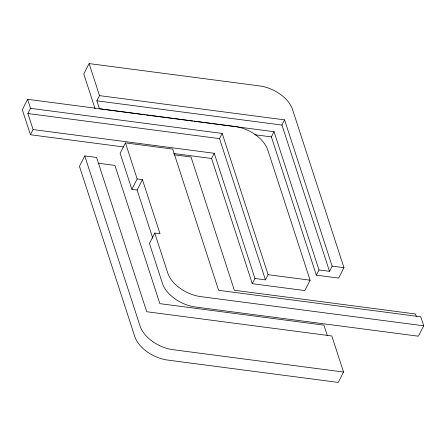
<?xml version="1.0" encoding="UTF-8"?>
<svg xmlns="http://www.w3.org/2000/svg" width="446" height="446" viewBox="0 0 446 446"><rect width="100%" height="100%" fill="white"/><g stroke="black" fill="none" stroke-linecap="round" stroke-linejoin="round"><path stroke-width="0.67" d="M27.613 99.324L30.545 108.339L27.886 113.529L33.099 129.557L214.242 153.285L211.588 158.475L252.291 283.695L304.796 290.569L310.115 280.188L267.778 149.962A29.062 17.327 27.1 0 0 235.014 126.486L27.613 99.324L22.3 109.71L30.439 134.753L123.425 146.929M30.439 134.753L33.099 129.557M194.004 121.223L274.05 131.709L271.397 136.9L316.331 275.143L338.648 278.064L343.961 267.678L292.509 109.404A29.062 17.327 27.1 0 0 259.745 85.933L89.1 63.583L83.787 73.969L95.104 108.779M145.011 114.806L99.469 108.841L96.866 100.829L99.519 95.639L89.1 63.583M84.762 155.916L79.449 166.302L134.809 336.596A29.062 17.327 27.1 0 0 167.573 360.067L338.219 382.417L343.532 372.031L331.813 335.972L146.728 311.732L96.576 157.46L84.762 155.916L140.122 326.21A29.062 17.327 27.1 0 0 172.892 349.681L343.532 372.031M125.449 142.893L137.173 178.952L142.425 179.643L160.008 233.737L154.756 233.046L149.443 243.432L162.467 283.5A29.062 17.327 27.1 0 0 195.236 306.976L418.387 336.2L423.7 325.814L420.768 316.799L218.624 290.324L172.702 149.081L125.449 142.893L120.136 153.273L131.86 189.338L137.112 190.024L152.766 238.181M131.86 189.338L137.173 178.952M137.112 190.024L142.425 179.643M214.242 153.285L254.95 278.499L265.454 279.876L219.532 138.634L222.192 133.438L30.545 108.339M274.05 131.709L318.99 269.947L329.494 271.324L281.95 125.07L284.604 119.879L99.519 95.639M252.291 283.695L254.95 278.499M265.454 279.876L268.107 274.686L222.192 133.438M316.331 275.143L318.99 269.947M329.494 271.324L332.147 266.134L284.604 119.879M96.866 100.829L281.95 125.07M146.394 114.99L192.627 121.044M254.833 134.731L271.397 136.9M27.886 113.529L219.532 138.634M173.706 153.513L211.588 158.475M174.113 154.807L191.05 157.025L234.362 290.257L415.505 313.978L416.308 316.448M98.661 163.275L114.923 165.405L159.863 303.648L323.941 325.134L327.28 335.392M332.147 266.134L343.961 267.678M268.107 274.686L310.115 280.188M423.7 325.814L200.549 296.59A29.062 17.327 27.1 0 1 167.785 273.114L154.756 233.046"/></g></svg>
